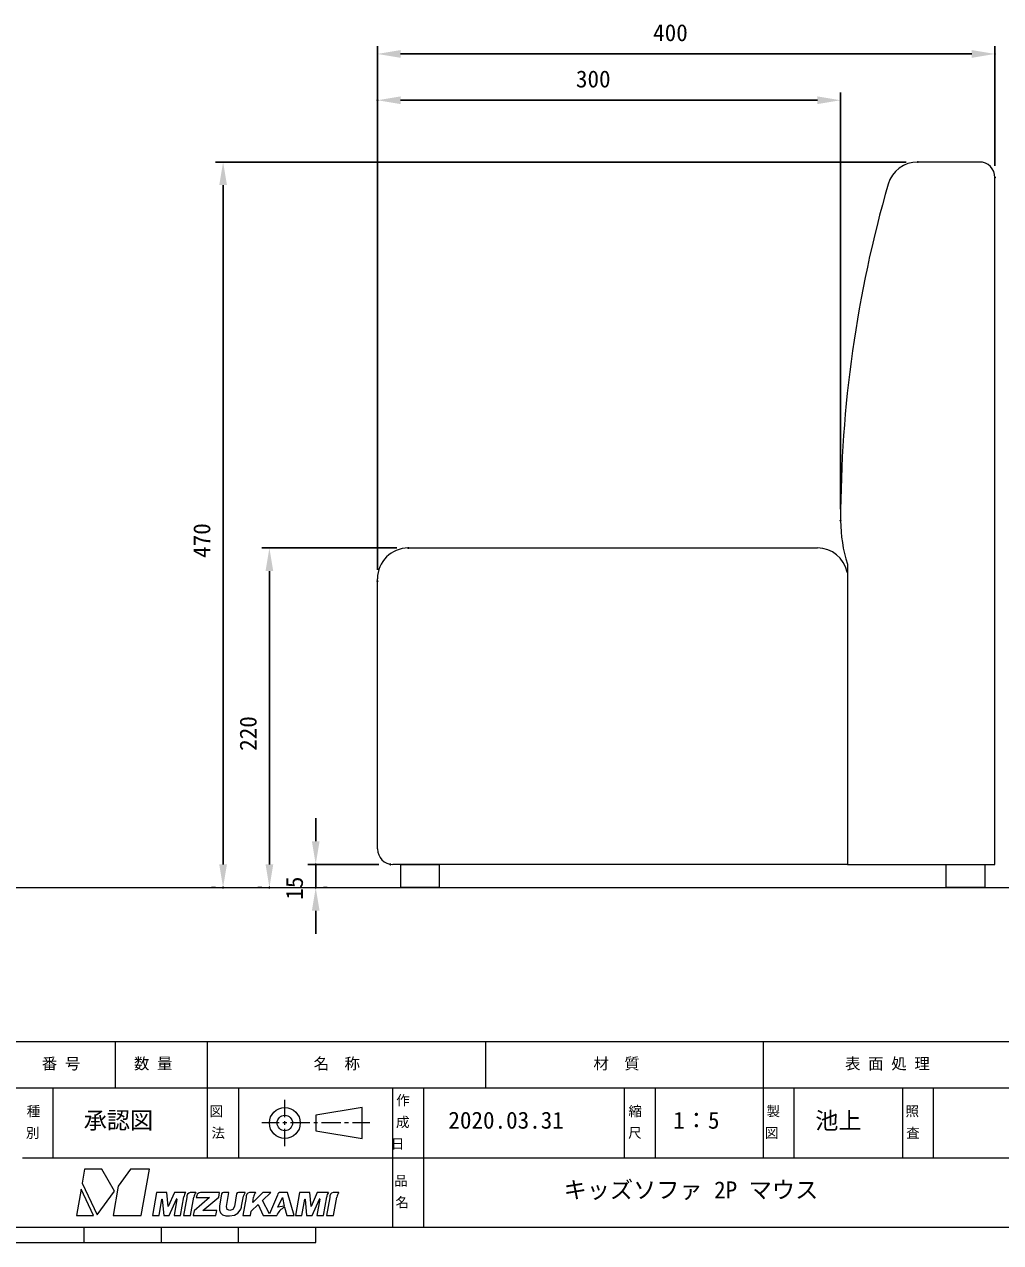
# Model space of a CAD drawing. Units: millimetres, scale not verified. Extents: x -203 to 203, y -143 to 143.
# Drawn here: x 12.3 to 138.7, y -140 to 17.8 of the extents above; entities that cross this region are included whole.
import ezdxf
from ezdxf.enums import TextEntityAlignment as Align

# ---------------------------------------------------------------- set-up
doc = ezdxf.new("R2010")
doc.units = ezdxf.units.MM
doc.header["$LTSCALE"] = 0.5
doc.header["$PDMODE"] = 32
doc.header["$PDSIZE"] = 0.1
for name, color, linetype, lineweight in [('0-1_DIMENSION_LINES$02_DIMENSI', 7, 'Continuous', 25), ('0-3_図面_FORMAT$03_TEXT', 7, 'Continuous', 18), ('0-4_図面_FORMAT$02_LOGO$01_MZ_LO', 7, 'Continuous', 18), ('0-6_図面_FORMAT$01_WAKU$OUT_LINE', 6, 'Continuous', 18), ('0-7_図面_FORMAT$01_WAKU$SUB_LINE', 7, 'Continuous', 18), ('0-8_DIMENSION_LINES$03_LINES', 7, 'Continuous', 18)]:
    doc.layers.add(name, color=color, linetype=linetype, lineweight=lineweight)
doc.layers.add('0-2_DEFPOINTS', color=7, linetype='Continuous')
doc.styles.add('ＭＳ ゴシック', font='')
doc.styles.get('ＭＳ ゴシック').set_extended_font_data('MS Gothic')

# ---------------------------------------------------------------- blocks, each defined once
blk = doc.blocks.new('D1')
at = {"layer": '0-1_DIMENSION_LINES$02_DIMENSI'}
for p, q in [((841, 840), (806, 840)), ((808, 834), (808, 758)), ((805, 752), (806, 752))]:
    blk.add_line(p, q, dxfattribs=at)
for points in [[(809, 834), (807, 834), (808, 840)], [(807, 758), (809, 758), (808, 752)]]:
    blk.add_solid(points, dxfattribs=at)
at = {"layer": '0-2_DEFPOINTS'}
for p in [(844, 840), (808, 752)]:
    blk.add_point(p, dxfattribs=at)
at = {"layer": '0-1_DIMENSION_LINES$02_DIMENSI', "style": 'ＭＳ ゴシック'}
blk.add_text('220', height=4.399, rotation=90, dxfattribs=at).set_placement((806, 787.429), align=Align.BOTTOM_LEFT)
blk = doc.blocks.new('D2')
at = {"layer": '0-1_DIMENSION_LINES$02_DIMENSI'}
for p, q in [((820, 764), (820, 769.999)), ((836.343, 758), (818, 758)), ((820, 752), (820, 758)), ((823, 752), (822, 752)), ((820, 746), (820, 740.001))]:
    blk.add_line(p, q, dxfattribs=at)
for points in [[(819, 764), (821, 764), (820, 758)], [(821, 746), (819, 746), (820, 752)]]:
    blk.add_solid(points, dxfattribs=at)
at = {"layer": '0-2_DEFPOINTS'}
for p in [(820, 758), (839.343, 758), (820, 752)]:
    blk.add_point(p, dxfattribs=at)
at = {"layer": '0-1_DIMENSION_LINES$02_DIMENSI', "style": 'ＭＳ ゴシック'}
blk.add_text('15', height=4.399, rotation=90, dxfattribs=at).set_placement((818, 748.857), align=Align.BOTTOM_LEFT)
blk = doc.blocks.new('D3')
at = {"layer": '0-1_DIMENSION_LINES$02_DIMENSI'}
for p, q in [((836, 834.365), (836, 958)), ((956, 850.071), (956, 958)), ((950, 956), (842, 956))]:
    blk.add_line(p, q, dxfattribs=at)
for points in [[(842, 957), (842, 955), (836, 956)], [(950, 955), (950, 957), (956, 956)]]:
    blk.add_solid(points, dxfattribs=at)
at = {"layer": '0-2_DEFPOINTS'}
for p in [(836, 956), (956, 847.071), (836, 831.365)]:
    blk.add_point(p, dxfattribs=at)
at = {"layer": '0-1_DIMENSION_LINES$02_DIMENSI', "style": 'ＭＳ ゴシック'}
blk.add_text('300', height=4.399, dxfattribs=at).set_placement((887.429, 958), align=Align.BOTTOM_LEFT)
blk = doc.blocks.new('D5')
at = {"layer": '0-1_DIMENSION_LINES$02_DIMENSI'}
for p, q in [((836, 834.365), (836, 970)), ((996, 939), (996, 970)), ((842, 968), (990, 968))]:
    blk.add_line(p, q, dxfattribs=at)
for points in [[(842, 969), (842, 967), (836, 968)], [(990, 967), (990, 969), (996, 968)]]:
    blk.add_solid(points, dxfattribs=at)
at = {"layer": '0-2_DEFPOINTS'}
for p in [(996, 968), (996, 936), (836, 831.365)]:
    blk.add_point(p, dxfattribs=at)
at = {"layer": '0-1_DIMENSION_LINES$02_DIMENSI', "style": 'ＭＳ ゴシック'}
blk.add_text('400', height=4.399, dxfattribs=at).set_placement((907.429, 970), align=Align.BOTTOM_LEFT)
blk = doc.blocks.new('_X20')
at = {"layer": '0-3_図面_FORMAT$03_TEXT', "style": 'ＭＳ ゴシック'}
for s, p in [('照', (972.836, 692.002)), ('査', (972.987, 686.38))]:
    blk.add_text(s, height=2.566, dxfattribs=at).set_placement(p, align=Align.BOTTOM_LEFT)
blk = doc.blocks.new('_X19')
at = {"layer": '0-3_図面_FORMAT$03_TEXT', "style": 'ＭＳ ゴシック'}
for s, p in [('製', (936.801, 692.002)), ('図', (936.385, 686.38))]:
    blk.add_text(s, height=2.566, dxfattribs=at).set_placement(p, align=Align.BOTTOM_LEFT)
blk = doc.blocks.new('_X18')
at = {"layer": '0-3_図面_FORMAT$03_TEXT', "style": 'ＭＳ ゴシック'}
for s, p in [('縮', (901.025, 692.002)), ('尺', (900.952, 686.38))]:
    blk.add_text(s, height=2.566, dxfattribs=at).set_placement(p, align=Align.BOTTOM_LEFT)
blk = doc.blocks.new('_X17')
at = {"layer": '0-3_図面_FORMAT$03_TEXT', "style": 'ＭＳ ゴシック'}
for s, p in [('品', (840.35, 674.002)), ('名', (840.651, 668.38))]:
    blk.add_text(s, height=2.566, dxfattribs=at).set_placement(p, align=Align.BOTTOM_LEFT)
blk = doc.blocks.new('_X16')
at = {"layer": '0-3_図面_FORMAT$03_TEXT', "style": 'ＭＳ ゴシック'}
for s, p in [('種', (745.127, 692.002)), ('別', (744.903, 686.38))]:
    blk.add_text(s, height=2.566, dxfattribs=at).set_placement(p, align=Align.BOTTOM_LEFT)
blk = doc.blocks.new('_X15')
at = {"layer": '0-3_図面_FORMAT$03_TEXT', "style": 'ＭＳ ゴシック'}
for s, p in [('図', (792.487, 692.002)), ('法', (792.977, 686.38))]:
    blk.add_text(s, height=2.566, dxfattribs=at).set_placement(p, align=Align.BOTTOM_LEFT)
blk = doc.blocks.new('_X14')
at = {"layer": '0-3_図面_FORMAT$03_TEXT', "style": 'ＭＳ ゴシック'}
for s, p in [('作', (840.875, 694.813)), ('成', (840.801, 689.191)), ('日', (839.482, 683.568))]:
    blk.add_text(s, height=2.566, dxfattribs=at).set_placement(p, align=Align.BOTTOM_LEFT)
blk = doc.blocks.new('D15')
at = {"layer": '0-1_DIMENSION_LINES$02_DIMENSI'}
for p, q in [((973, 940), (794, 940)), ((796, 934), (796, 758)), ((793, 752), (794, 752))]:
    blk.add_line(p, q, dxfattribs=at)
for points in [[(797, 934), (795, 934), (796, 940)], [(795, 758), (797, 758), (796, 752)]]:
    blk.add_solid(points, dxfattribs=at)
at = {"layer": '0-2_DEFPOINTS'}
for p in [(976, 940), (796, 752)]:
    blk.add_point(p, dxfattribs=at)
at = {"layer": '0-1_DIMENSION_LINES$02_DIMENSI', "style": 'ＭＳ ゴシック'}
blk.add_text('470', height=4.399, rotation=90, dxfattribs=at).set_placement((794, 837.429), align=Align.BOTTOM_LEFT)

msp = doc.modelspace()

# ---------------------------------------------------------------- linework, layer by layer
at = {"layer": '0-3_図面_FORMAT$03_TEXT'}
for p, q in [((46, -123.75), (46, -121.5)), ((56, -122.5), (50, -123.5)), ((56, -126.5), (56, -122.5)), ((45.25, -124.5), (43, -124.5)), ((46.25, -124.5), (45.75, -124.5)), ((46, -124.75), (46, -124.25)), ((49.25, -124.5), (46.75, -124.5)), ((50.25, -124.5), (49.75, -124.5)), ((50, -123.5), (50, -125.5)), ((53.25, -124.5), (50.75, -124.5)), ((54.25, -124.5), (53.75, -124.5)), ((57, -124.5), (54.75, -124.5)), ((46, -127.5), (46, -125.25)), ((50, -125.5), (56, -126.5))]:
    msp.add_line(p, q, dxfattribs=at)
for radius in [2, 1]:
    msp.add_circle((46, -124.5), radius, dxfattribs=at)
at = {"layer": '0-4_図面_FORMAT$02_LOGO$01_MZ_LO'}
for p, q in [((37.5368, -133.5001), (35.0653, -133.5001)), ((46.3372, -133.5001), (45.4679, -133.5001)), ((40.2333, -135.7779), (40.2903, -135.6677)), ((40.3739, -135.4237), (40.3965, -135.3012)), ((40.3965, -135.3012), (40.3965, -135.3012))]:
    msp.add_line(p, q, dxfattribs=at)
for points in [[(23.9185, -133.3532), (22.2811, -130.5), (20.052, -130.5), (19.7334, -132.3069), (21.6797, -136.412)], [(28.4519, -130.5), (26.0068, -130.5), (24.423, -132.6639), (23.7466, -136.5), (27.394, -136.5)], [(18.994, -136.5), (21.2213, -136.5), (19.5978, -133.0758)], [(45.1097, -135.4167), (45.6797, -134.1656), (45.9339, -135.2805)]]:
    msp.add_lwpolyline(points, close=True, dxfattribs=at)
for points in [[(33.1643, -133.5221), (33.1564, -133.5001), (31.6973, -133.5001), (30.8813, -135.3254), (30.7128, -133.5001), (29.3797, -133.5001), (28.8508, -136.5), (29.7077, -136.5), (30.085, -134.3718), (30.1212, -134.3718), (30.3134, -136.5), (31.0307, -136.5), (31.9772, -134.3718)], [(32.0194, -134.3718), (31.6421, -136.5), (32.493, -136.5), (32.9191, -134.0808)], [(33.2994, -134.1367), (32.8831, -136.5), (33.7988, -136.5), (34.2223, -134.0946)], [(34.4907, -133.528), (34.4785, -133.5001), (33.7311, -133.5001)], [(34.5924, -133.8998), (34.52, -134.1359), (36.248, -134.138), (34.2351, -135.8723), (34.125, -136.5), (37.0697, -136.5), (37.1838, -135.8537), (35.3578, -135.8512), (37.4305, -134.0987), (37.5368, -133.5001)], [(37.8062, -133.6918), (37.5241, -135.2886), (37.5207, -135.7942), (37.6572, -136.1388), (37.9298, -136.3967), (38.3411, -136.5181), (38.8134, -136.5486), (39.4797, -136.4487), (39.8948, -136.201), (40.2275, -135.7892)], [(39.7553, -133.6956), (39.4664, -135.331), (39.2624, -135.7153), (38.8631, -135.8509), (38.5099, -135.7132), (38.4414, -135.331), (38.7636, -133.5001), (38.0482, -133.5001)], [(40.8635, -133.5423), (40.8489, -133.5001), (40.7137, -133.5065), (40.0021, -133.5001)], [(40.3988, -135.2886), (40.6262, -134.0012), (40.8635, -133.5423)], [(40.9871, -134.1367), (40.5715, -136.5), (41.5368, -136.5), (41.5384, -136.5), (41.5439, -136.5), (41.6443, -135.9188), (42.5284, -135.0795), (43.1843, -136.5), (44.9459, -136.5)], [(42.2217, -133.528), (42.2092, -133.5001), (41.4125, -133.5001)], [(45.0487, -133.8322), (43.9945, -136.289), (43.107, -134.5303), (44.1923, -133.5001), (43.1434, -133.5001), (41.8365, -134.8052), (41.959, -134.0946)], [(45.9654, -135.4039), (46.2447, -136.5), (47.188, -136.5), (46.3372, -133.5001)], [(51.6741, -133.5221), (51.6663, -133.5001), (50.2071, -133.5001), (49.3912, -135.3254), (49.2227, -133.5001), (47.8896, -133.5001), (47.3606, -136.5), (48.2176, -136.5), (48.5948, -134.3718), (48.631, -134.3718), (48.8233, -136.5), (49.5406, -136.5), (50.4871, -134.3718)], [(50.5292, -134.3718), (50.152, -136.5), (51.0029, -136.5), (51.429, -134.0808)], [(51.8093, -134.1367), (51.3929, -136.5), (52.3087, -136.5), (52.7322, -134.0946)], [(53.0005, -133.528), (52.9883, -133.5001), (52.241, -133.5001)]]:
    msp.add_lwpolyline(points, dxfattribs=at)
for centre, radius, start, end in [((33.7742, -134.1229), 0.8561, 135.436, 177.18162), ((33.898, -134.0779), 0.6015, 106.10853, 185.61083), ((35.2047, -134.2131), 0.9895, 136.18472, 173.12017), ((35.0741, -133.9901), 0.4901, 91.03463, 169.38909), ((38.0431, -133.7422), 0.2422, 88.80192, 167.99496), ((39.9968, -133.7469), 0.2469, 88.77298, 167.99431), ((41.5809, -134.073), 0.5972, 106.38228, 186.12371), ((42.933, -134.202), 0.9799, 136.54508, 173.70767), ((45.4594, -133.9198), 0.4199, 88.83548, 167.9571), ((52.2841, -134.1229), 0.8561, 135.436, 177.18162), ((52.4079, -134.0779), 0.6015, 106.10853, 185.61083), ((53.7145, -134.2131), 0.9895, 136.18472, 173.12017), ((31.9983, -134.363), 0.0228, 337.38667, 202.61333), ((39.5102, -135.2642), 0.8783, 332.65034, 349.54143), ((38.5515, -134.9606), 1.8762, 349.54143, 349.93236), ((46.8386, -137.2383), 2.0316, 115.4544, 158.69079), ((50.5082, -134.363), 0.0228, 337.38667, 202.61333), ((38.9196, -135.0984), 1.4791, 332.15939, 332.65034)]:
    msp.add_arc(centre, radius, start, end, dxfattribs=at)
at = {"layer": '0-6_図面_FORMAT$01_WAKU$OUT_LINE'}
for p, q in [((198, -114), (-198, -114)), ((198, -120), (-78, -120)), ((-198, -138), (198, -138)), ((20, -140), (20, -138)), ((30, -140), (30, -138)), ((40, -140), (40, -138)), ((50, -140), (50, -138)), ((-50, -140), (50, -140))]:
    msp.add_line(p, q, dxfattribs=at)
at = {"layer": '0-7_図面_FORMAT$01_WAKU$SUB_LINE'}
for p, q in [((24, -114), (24, -120)), ((36, -129), (36, -114)), ((72, -114), (72, -120)), ((108, -129), (108, -114)), ((16, -129), (16, -120)), ((40, -120), (40, -129)), ((60, -138), (60, -120)), ((64, -138), (64, -120)), ((90, -129), (90, -120)), ((94, -129), (94, -120)), ((112, -129), (112, -120)), ((126, -120), (126, -129)), ((130, -120), (130, -129)), ((12, -129), (144, -129))]:
    msp.add_line(p, q, dxfattribs=at)
at = {"layer": '0-8_DIMENSION_LINES$03_LINES'}
for p, q in [((136, 0), (128, 0)), ((118.8502, -53.1224), (118.9, -53.3583)), ((-182, -94), (178, -94))]:
    msp.add_line(p, q, dxfattribs=at)
for points in [[(118.9, -52.0848), (118.9, -91), (138, -91), (138, -2)], [(62, -50), (88.5, -50), (115, -50)], [(58, -89), (58, -88.8413), (58, -68.3487), (58, -65.1107), (58, -63.5565), (58, -59.714), (58, -54.3173), (58, -54)], [(118.9, -91), (60.6, -91), (60, -91)]]:
    msp.add_lwpolyline(points, dxfattribs=at)
for points in [[(61.0146, -91), (66.0146, -91), (66.0146, -94), (61.0146, -94)], [(131.6685, -91), (136.6685, -91), (136.6685, -94), (131.6685, -94)]]:
    msp.add_lwpolyline(points, close=True, dxfattribs=at)
for centre, radius, start, end in [((128, -4), 4, 90, 163.91494), ((136, -2), 2, 360, 90), ((275.2623, -46.4635), 157.2623, 163.91494, 180.00031), ((136, -46.4644), 18, 180, 198.19487), ((62, -54), 4, 90, 180), ((115, -53.935), 3.935, 11.91859, 90), ((60, -89), 2, 180, 270)]:
    msp.add_arc(centre, radius, start, end, dxfattribs=at)

# ---------------------------------------------------------------- block references
at = {"layer": '0-1_DIMENSION_LINES$02_DIMENSI', "xscale": 0.5, "yscale": 0.5}
for name in ['D5', 'D3', 'D15', 'D1', 'D2']:
    msp.add_blockref(name, (-360, -470), dxfattribs=at)
at = {"layer": '0-3_図面_FORMAT$03_TEXT', "xscale": 0.5, "yscale": 0.5}
for name in ['_X14', '_X16', '_X15', '_X18', '_X19', '_X20', '_X17']:
    msp.add_blockref(name, (-360, -470), dxfattribs=at)

# ---------------------------------------------------------------- texts
at = {"layer": '0-3_図面_FORMAT$03_TEXT', "style": 'ＭＳ ゴシック'}
for s, height, p in [('番 号', 1.466, (14.5112, -117.9799)), ('数 量', 1.466, (26.4452, -117.9799)), ('名\u3000称', 1.466, (49.7337, -117.9799)), ('材\u3000質', 1.466, (85.975, -117.9799)), ('表 面 処 理', 1.466, (118.573, -117.9799)), ('承認図', 2.199, (19.9406, -125.9023)), ('2020.03.31', 2.199, (67.1867, -125.8936)), ('1：5', 2.199, (96.3218, -125.9023)), ('池上', 2.199, (114.7187, -125.9459)), ('キッズソファ 2P マウス', 2.199, (82.1216, -134.9198))]:
    msp.add_text(s, height=height, dxfattribs=at).set_placement(p, align=Align.BOTTOM_LEFT)

doc.saveas('drawing.dxf')
